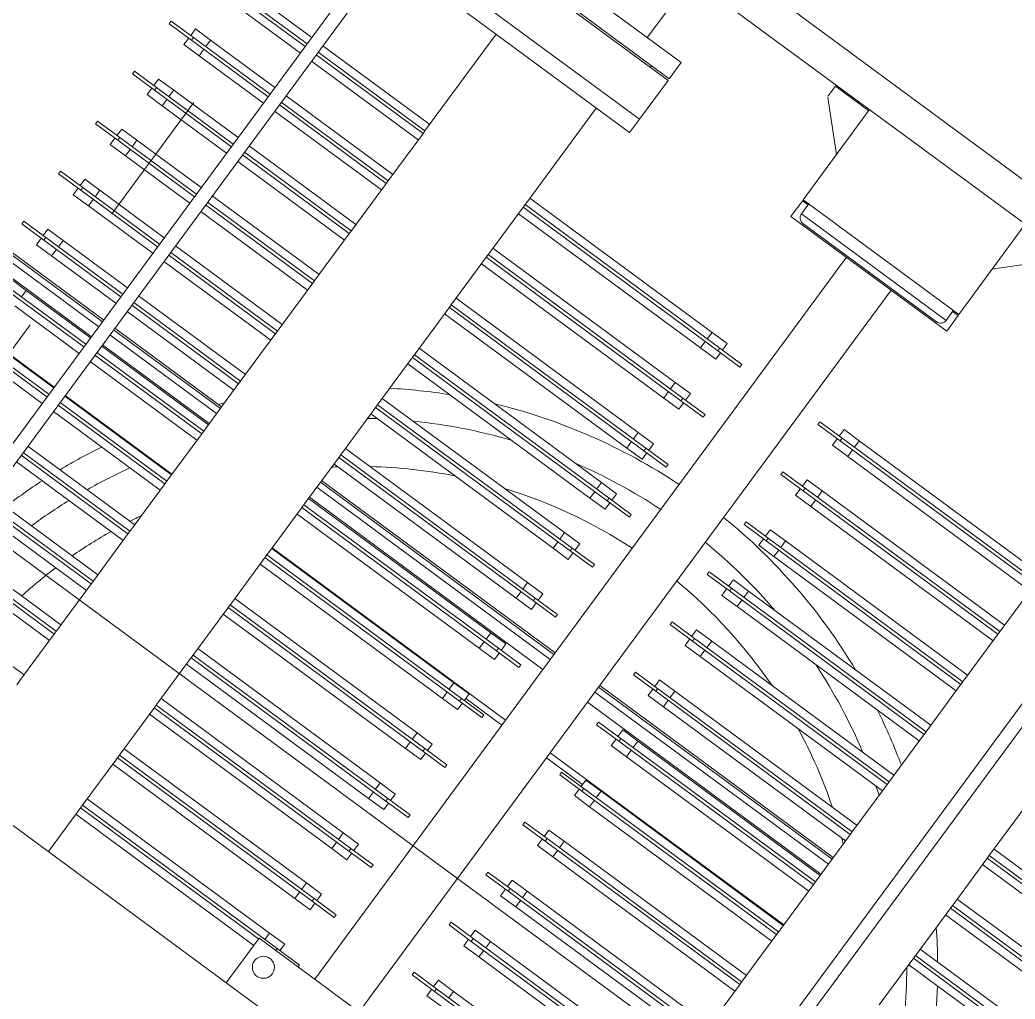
# Model space of a CAD drawing. Header units: metres. Extents: x 432095 to 435012, y 2470938 to 2473256.
# Drawn here: x 433753.53 to 433754.25, y 2471300.907 to 2471301.616 of the extents above; entities that cross this region are included whole.
import ezdxf

# ---------------------------------------------------------------- set-up
doc = ezdxf.new("R2010")
doc.units = ezdxf.units.M
doc.header["$MEASUREMENT"] = 0
doc.linetypes.add('MB D$0$DASHDOT', pattern=[1, 0.5, -0.25, 0, -0.25])
doc.linetypes.add('MB D$0$HIDDEN', pattern=[0.375, 0.25, -0.125])
doc.layers.add('cong trinh tram 110kv', color=7, linetype='Continuous', lineweight=5)
doc.layers.add('MB D$0$net dut du kien lam', color=8, linetype='MB D$0$HIDDEN', lineweight=20)

# ---------------------------------------------------------------- blocks, each defined once
blk = doc.blocks.new('MB D$0$MBA 63')
at = {"layer": 'MB D$0$net dut du kien lam', "color": 8, "linetype": 'MB D$0$DASHDOT', "ltscale": 0.5}
blk.add_line((106699.57, 30512.25), (98099.57, 30512.25), dxfattribs=at)
at = {"layer": 'MB D$0$net dut du kien lam', "color": 0, "linetype": 'ByBlock', "ltscale": 3}
blk.add_lwpolyline([(104138.6, 27512.25), (104138.6, 33512.25), (100638.6, 33512.25), (100638.6, 27512.25)], close=True, dxfattribs=at)
blk = doc.blocks.new('MB D$0$mba 1')
at = {"layer": 'cong trinh tram 110kv'}
for p, q in [((-17861.91, 7348.95), (-17861.91, 9508.95)), ((-17851.91, 9508.95), (-17851.91, 7348.95)), ((-17161.91, 7348.95), (-17161.91, 9508.95)), ((-17151.91, 9508.95), (-17151.91, 7348.95)), ((-17793.95, 8078.95), (-17237.87, 8078.95)), ((-17665.91, 8040.45), (-17665.91, 8078.95)), ((-17505.91, 8078.95), (-17505.91, 8038.95)), ((-17665.91, 8045.45), (-17505.91, 8045.45)), ((-17665.91, 8036.45), (-17665.91, 8040.45)), ((-17505.91, 8039.65), (-17665.91, 8039.65)), ((-17665.91, 8039.65), (-17665.91, 8037.25)), ((-17665.91, 8037.25), (-17490.91, 8037.25)), ((-17665.91, 7995.45), (-17665.91, 8036.45)), ((-17505.91, 8038.95), (-17365.91, 8038.95)), ((-17502.07, 8031.45), (-17502.07, 8037.25)), ((-17490.91, 8038.95), (-17490.91, 8037.25)), ((-17470.91, 8037.25), (-17490.91, 8037.25)), ((-17488.41, 8031.45), (-17488.41, 8037.25)), ((-17470.91, 8037.25), (-17470.91, 8038.95)), ((-17455.91, 7389.92), (-17455.91, 8038.95)), ((-17415.91, 7389.92), (-17415.91, 8038.95)), ((-17502.07, 8031.45), (-17665.91, 8031.45)), ((-17502.07, 8031.45), (-17488.41, 8031.45)), ((-17665.91, 8000.45), (-17502.07, 8000.45)), ((-17488.41, 8000.45), (-17502.07, 8000.45)), ((-17502.07, 8000.45), (-17502.07, 7994.65)), ((-17488.41, 8000.45), (-17488.41, 7994.65)), ((-17369.75, 8000.45), (-17383.41, 8000.45)), ((-17383.41, 8000.45), (-17383.41, 7994.65)), ((-17755.91, 7995.45), (-17755.91, 7991.45)), ((-17755.91, 7950.45), (-17755.91, 7991.45)), ((-17665.91, 7991.45), (-17665.91, 7995.45)), ((-17490.91, 7994.65), (-17665.91, 7994.65)), ((-17665.91, 7994.65), (-17665.91, 7992.25)), ((-17665.91, 7992.25), (-17490.91, 7992.25)), ((-17665.91, 7950.45), (-17665.91, 7991.45)), ((-17502.07, 7986.45), (-17502.07, 7992.25)), ((-17490.91, 7994.65), (-17470.91, 7994.65)), ((-17490.91, 7994.65), (-17490.91, 7992.25)), ((-17470.91, 7992.25), (-17490.91, 7992.25)), ((-17488.41, 7986.45), (-17488.41, 7992.25)), ((-17470.91, 7992.25), (-17470.91, 7994.65)), ((-17400.91, 7994.65), (-17380.91, 7994.65)), ((-17400.91, 7994.65), (-17400.91, 7992.25)), ((-17380.91, 7992.25), (-17400.91, 7992.25)), ((-17383.41, 7986.45), (-17383.41, 7992.25)), ((-17380.91, 7992.25), (-17380.91, 7994.65)), ((-17205.91, 7994.65), (-17380.91, 7994.65)), ((-17380.91, 7992.25), (-17205.91, 7992.25)), ((-17369.75, 7986.45), (-17369.75, 7992.25)), ((-17755.91, 7986.45), (-17851.91, 7986.45)), ((-17502.07, 7986.45), (-17665.91, 7986.45)), ((-17502.07, 7986.45), (-17488.41, 7986.45)), ((-17383.41, 7986.45), (-17369.75, 7986.45)), ((-17205.91, 7986.45), (-17369.75, 7986.45)), ((-17851.91, 7955.45), (-17755.91, 7955.45)), ((-17665.91, 7955.45), (-17502.07, 7955.45)), ((-17488.41, 7955.45), (-17502.07, 7955.45)), ((-17502.07, 7955.45), (-17502.07, 7949.65)), ((-17488.41, 7955.45), (-17488.41, 7949.65)), ((-17369.75, 7955.45), (-17383.41, 7955.45)), ((-17383.41, 7955.45), (-17383.41, 7949.65)), ((-17369.75, 7955.45), (-17205.91, 7955.45)), ((-17369.75, 7955.45), (-17369.75, 7949.65)), ((-17755.91, 7949.65), (-17851.91, 7949.65)), ((-17851.91, 7947.25), (-17755.91, 7947.25)), ((-17755.91, 7950.45), (-17755.91, 7946.45)), ((-17755.91, 7947.25), (-17755.91, 7949.65)), ((-17755.91, 7905.45), (-17755.91, 7946.45)), ((-17665.91, 7946.45), (-17665.91, 7950.45)), ((-17490.91, 7949.65), (-17665.91, 7949.65)), ((-17665.91, 7949.65), (-17665.91, 7947.25)), ((-17665.91, 7947.25), (-17490.91, 7947.25)), ((-17665.91, 7905.45), (-17665.91, 7946.45)), ((-17502.07, 7941.45), (-17502.07, 7947.25)), ((-17490.91, 7949.65), (-17470.91, 7949.65)), ((-17490.91, 7949.65), (-17490.91, 7947.25)), ((-17470.91, 7947.25), (-17490.91, 7947.25)), ((-17488.41, 7941.45), (-17488.41, 7947.25)), ((-17470.91, 7947.25), (-17470.91, 7949.65)), ((-17400.91, 7949.65), (-17380.91, 7949.65)), ((-17400.91, 7949.65), (-17400.91, 7947.25)), ((-17380.91, 7947.25), (-17400.91, 7947.25)), ((-17383.41, 7941.45), (-17383.41, 7947.25)), ((-17380.91, 7947.25), (-17380.91, 7949.65)), ((-17205.91, 7949.65), (-17380.91, 7949.65)), ((-17380.91, 7947.25), (-17205.91, 7947.25)), ((-17369.75, 7941.45), (-17369.75, 7947.25)), ((-17755.91, 7941.45), (-17851.91, 7941.45)), ((-17502.07, 7941.45), (-17665.91, 7941.45)), ((-17502.07, 7941.45), (-17488.41, 7941.45)), ((-17383.41, 7941.45), (-17369.75, 7941.45)), ((-17205.91, 7941.45), (-17369.75, 7941.45)), ((-17851.91, 7910.45), (-17755.91, 7910.45)), ((-17665.91, 7910.45), (-17502.07, 7910.45)), ((-17488.41, 7910.45), (-17502.07, 7910.45)), ((-17502.07, 7910.45), (-17502.07, 7904.65)), ((-17488.41, 7910.45), (-17488.41, 7904.65)), ((-17369.75, 7910.45), (-17383.41, 7910.45)), ((-17383.41, 7910.45), (-17383.41, 7904.65)), ((-17369.75, 7910.45), (-17205.91, 7910.45)), ((-17369.75, 7910.45), (-17369.75, 7904.65)), ((-17755.91, 7904.65), (-17851.91, 7904.65)), ((-17755.91, 7905.45), (-17755.91, 7901.45)), ((-17755.91, 7902.25), (-17755.91, 7904.65)), ((-17665.91, 7901.45), (-17665.91, 7905.45)), ((-17490.91, 7904.65), (-17665.91, 7904.65)), ((-17665.91, 7904.65), (-17665.91, 7902.25)), ((-17490.91, 7904.65), (-17470.91, 7904.65)), ((-17490.91, 7904.65), (-17490.91, 7902.25)), ((-17470.91, 7902.25), (-17470.91, 7904.65)), ((-17400.91, 7904.65), (-17380.91, 7904.65)), ((-17400.91, 7904.65), (-17400.91, 7902.25)), ((-17380.91, 7902.25), (-17380.91, 7904.65)), ((-17205.91, 7904.65), (-17380.91, 7904.65)), ((-17851.91, 7902.25), (-17755.91, 7902.25)), ((-17755.91, 7896.45), (-17851.91, 7896.45)), ((-17755.91, 7860.45), (-17755.91, 7901.45)), ((-17665.91, 7902.25), (-17490.91, 7902.25)), ((-17665.91, 7860.45), (-17665.91, 7901.45)), ((-17502.07, 7896.45), (-17665.91, 7896.45)), ((-17502.07, 7896.45), (-17502.07, 7902.25)), ((-17502.07, 7896.45), (-17488.41, 7896.45)), ((-17470.91, 7902.25), (-17490.91, 7902.25)), ((-17488.41, 7896.45), (-17488.41, 7902.25)), ((-17380.91, 7902.25), (-17400.91, 7902.25)), ((-17383.41, 7896.45), (-17383.41, 7902.25)), ((-17383.41, 7896.45), (-17369.75, 7896.45)), ((-17380.91, 7902.25), (-17205.91, 7902.25)), ((-17369.75, 7896.45), (-17369.75, 7902.25)), ((-17205.91, 7896.45), (-17369.75, 7896.45)), ((-17205.91, 7860.45), (-17205.91, 7901.45)), ((-17851.91, 7865.45), (-17755.91, 7865.45)), ((-17755.91, 7859.65), (-17851.91, 7859.65)), ((-17755.91, 7860.45), (-17755.91, 7856.45)), ((-17755.91, 7857.25), (-17755.91, 7859.65)), ((-17665.91, 7865.45), (-17502.07, 7865.45)), ((-17665.91, 7856.45), (-17665.91, 7860.45)), ((-17490.91, 7859.65), (-17665.91, 7859.65)), ((-17665.91, 7859.65), (-17665.91, 7857.25)), ((-17488.41, 7865.45), (-17502.07, 7865.45)), ((-17502.07, 7865.45), (-17502.07, 7859.65)), ((-17490.91, 7859.65), (-17470.91, 7859.65)), ((-17490.91, 7859.65), (-17490.91, 7857.25)), ((-17488.41, 7865.45), (-17488.41, 7859.65)), ((-17470.91, 7857.25), (-17470.91, 7859.65)), ((-17400.91, 7859.65), (-17380.91, 7859.65)), ((-17400.91, 7859.65), (-17400.91, 7857.25)), ((-17369.75, 7865.45), (-17383.41, 7865.45)), ((-17383.41, 7865.45), (-17383.41, 7859.65)), ((-17380.91, 7857.25), (-17380.91, 7859.65)), ((-17205.91, 7859.65), (-17380.91, 7859.65)), ((-17369.75, 7865.45), (-17205.91, 7865.45)), ((-17369.75, 7865.45), (-17369.75, 7859.65)), ((-17205.91, 7860.45), (-17205.91, 7856.45)), ((-17205.91, 7857.25), (-17205.91, 7859.65)), ((-17851.91, 7857.25), (-17755.91, 7857.25)), ((-17755.91, 7815.45), (-17755.91, 7856.45)), ((-17665.91, 7857.25), (-17490.91, 7857.25)), ((-17665.91, 7815.45), (-17665.91, 7856.45)), ((-17502.07, 7851.45), (-17502.07, 7857.25)), ((-17470.91, 7857.25), (-17490.91, 7857.25)), ((-17488.41, 7851.45), (-17488.41, 7857.25)), ((-17380.91, 7857.25), (-17400.91, 7857.25)), ((-17383.41, 7851.45), (-17383.41, 7857.25)), ((-17380.91, 7857.25), (-17205.91, 7857.25)), ((-17369.75, 7851.45), (-17369.75, 7857.25)), ((-17205.91, 7815.45), (-17205.91, 7856.45)), ((-17755.91, 7851.45), (-17851.91, 7851.45)), ((-17502.07, 7851.45), (-17665.91, 7851.45)), ((-17502.07, 7851.45), (-17488.41, 7851.45)), ((-17383.41, 7851.45), (-17369.75, 7851.45)), ((-17205.91, 7851.45), (-17369.75, 7851.45)), ((-17919.75, 7820.45), (-17861.91, 7820.45)), ((-17851.91, 7820.45), (-17755.91, 7820.45)), ((-17665.91, 7820.45), (-17502.07, 7820.45)), ((-17488.41, 7820.45), (-17502.07, 7820.45)), ((-17502.07, 7820.45), (-17502.07, 7814.65)), ((-17488.41, 7820.45), (-17488.41, 7814.65)), ((-17369.75, 7820.45), (-17383.41, 7820.45)), ((-17383.41, 7820.45), (-17383.41, 7814.65)), ((-17369.75, 7820.45), (-17205.91, 7820.45)), ((-17369.75, 7820.45), (-17369.75, 7814.65)), ((-17861.91, 7814.65), (-17930.91, 7814.65)), ((-17930.91, 7812.25), (-17861.91, 7812.25)), ((-17755.91, 7814.65), (-17851.91, 7814.65)), ((-17851.91, 7812.25), (-17755.91, 7812.25)), ((-17755.91, 7815.45), (-17755.91, 7811.45)), ((-17755.91, 7812.25), (-17755.91, 7814.65)), ((-17755.91, 7770.45), (-17755.91, 7811.45)), ((-17665.91, 7811.45), (-17665.91, 7815.45)), ((-17490.91, 7814.65), (-17665.91, 7814.65)), ((-17665.91, 7814.65), (-17665.91, 7812.25)), ((-17665.91, 7812.25), (-17490.91, 7812.25)), ((-17665.91, 7770.45), (-17665.91, 7811.45)), ((-17502.07, 7806.45), (-17502.07, 7812.25)), ((-17490.91, 7814.65), (-17470.91, 7814.65)), ((-17490.91, 7814.65), (-17490.91, 7812.25)), ((-17470.91, 7812.25), (-17490.91, 7812.25)), ((-17488.41, 7806.45), (-17488.41, 7812.25)), ((-17488.41, 7810.45), (-17455.91, 7810.45)), ((-17470.91, 7812.25), (-17470.91, 7814.65)), ((-17415.91, 7810.45), (-17383.41, 7810.45)), ((-17400.91, 7814.65), (-17380.91, 7814.65)), ((-17400.91, 7814.65), (-17400.91, 7812.25)), ((-17380.91, 7812.25), (-17400.91, 7812.25)), ((-17383.41, 7806.45), (-17383.41, 7812.25)), ((-17380.91, 7812.25), (-17380.91, 7814.65)), ((-17205.91, 7814.65), (-17380.91, 7814.65)), ((-17380.91, 7812.25), (-17205.91, 7812.25)), ((-17369.75, 7806.45), (-17369.75, 7812.25)), ((-17205.91, 7815.45), (-17205.91, 7811.45)), ((-17205.91, 7812.25), (-17205.91, 7814.65)), ((-17205.91, 7770.45), (-17205.91, 7811.45)), ((-17115.91, 7770.45), (-17115.91, 7811.45)), ((-18215.91, 7805.95), (-17861.91, 7805.95)), ((-17861.91, 7806.45), (-17919.75, 7806.45)), ((-17755.91, 7806.45), (-17851.91, 7806.45)), ((-17851.91, 7805.95), (-17755.91, 7805.95)), ((-17502.07, 7806.45), (-17665.91, 7806.45)), ((-17665.91, 7805.95), (-17455.91, 7805.95)), ((-17502.07, 7806.45), (-17488.41, 7806.45)), ((-17415.91, 7805.95), (-17205.91, 7805.95)), ((-17383.41, 7806.45), (-17369.75, 7806.45)), ((-17205.91, 7806.45), (-17369.75, 7806.45)), ((-17919.75, 7775.45), (-17861.91, 7775.45)), ((-17851.91, 7775.45), (-17755.91, 7775.45)), ((-17665.91, 7775.45), (-17502.07, 7775.45)), ((-17488.41, 7775.45), (-17502.07, 7775.45)), ((-17502.07, 7775.45), (-17502.07, 7769.65)), ((-17488.41, 7775.45), (-17488.41, 7769.65)), ((-17369.75, 7775.45), (-17383.41, 7775.45)), ((-17383.41, 7775.45), (-17383.41, 7769.65)), ((-17369.75, 7775.45), (-17205.91, 7775.45)), ((-17369.75, 7775.45), (-17369.75, 7769.65)), ((-17115.91, 7775.45), (-16952.07, 7775.45)), ((-17861.91, 7769.65), (-17930.91, 7769.65)), ((-17930.91, 7767.25), (-17861.91, 7767.25)), ((-17919.75, 7761.45), (-17919.75, 7767.25)), ((-17755.91, 7769.65), (-17851.91, 7769.65)), ((-17851.91, 7767.25), (-17755.91, 7767.25)), ((-17755.91, 7770.45), (-17755.91, 7766.45)), ((-17755.91, 7767.25), (-17755.91, 7769.65)), ((-17755.91, 7725.45), (-17755.91, 7766.45)), ((-17665.91, 7766.45), (-17665.91, 7770.45)), ((-17490.91, 7769.65), (-17665.91, 7769.65)), ((-17665.91, 7769.65), (-17665.91, 7767.25)), ((-17665.91, 7767.25), (-17490.91, 7767.25)), ((-17665.91, 7725.45), (-17665.91, 7766.45)), ((-17502.07, 7761.45), (-17502.07, 7767.25)), ((-17490.91, 7769.65), (-17470.91, 7769.65)), ((-17490.91, 7769.65), (-17490.91, 7767.25)), ((-17470.91, 7767.25), (-17490.91, 7767.25)), ((-17488.41, 7761.45), (-17488.41, 7767.25)), ((-17470.91, 7767.25), (-17470.91, 7769.65)), ((-17400.91, 7769.65), (-17380.91, 7769.65)), ((-17400.91, 7769.65), (-17400.91, 7767.25)), ((-17380.91, 7767.25), (-17400.91, 7767.25)), ((-17383.41, 7761.45), (-17383.41, 7767.25)), ((-17380.91, 7767.25), (-17380.91, 7769.65)), ((-17205.91, 7769.65), (-17380.91, 7769.65)), ((-17380.91, 7767.25), (-17205.91, 7767.25)), ((-17369.75, 7761.45), (-17369.75, 7767.25)), ((-17205.91, 7770.45), (-17205.91, 7766.45)), ((-17205.91, 7767.25), (-17205.91, 7769.65)), ((-17205.91, 7725.45), (-17205.91, 7766.45)), ((-17115.91, 7766.45), (-17115.91, 7770.45)), ((-16940.91, 7769.65), (-17115.91, 7769.65)), ((-17115.91, 7769.65), (-17115.91, 7767.25)), ((-17115.91, 7767.25), (-16940.91, 7767.25)), ((-17115.91, 7725.45), (-17115.91, 7766.45)), ((-18215.91, 7760.45), (-17861.91, 7760.45)), ((-17933.41, 7761.45), (-17919.75, 7761.45)), ((-17861.91, 7761.45), (-17919.75, 7761.45)), ((-17755.91, 7761.45), (-17851.91, 7761.45)), ((-17851.91, 7760.45), (-17755.91, 7760.45)), ((-17502.07, 7761.45), (-17665.91, 7761.45)), ((-17665.91, 7760.45), (-17455.91, 7760.45)), ((-17502.07, 7761.45), (-17488.41, 7761.45)), ((-17415.91, 7760.45), (-17205.91, 7760.45)), ((-17383.41, 7761.45), (-17369.75, 7761.45)), ((-17205.91, 7761.45), (-17369.75, 7761.45)), ((-16952.07, 7761.45), (-17115.91, 7761.45)), ((-18215.91, 7751.45), (-17861.91, 7751.45)), ((-17851.91, 7751.45), (-17755.91, 7751.45)), ((-17665.91, 7751.45), (-17455.91, 7751.45)), ((-17415.91, 7751.45), (-17205.91, 7751.45)), ((-18215.91, 7746.95), (-17861.91, 7746.95)), ((-18215.91, 7745.45), (-17861.91, 7745.45)), ((-17851.91, 7746.95), (-17755.91, 7746.95)), ((-17851.91, 7745.45), (-17755.91, 7745.45)), ((-17665.91, 7746.95), (-17455.91, 7746.95)), ((-17665.91, 7745.45), (-17455.91, 7745.45)), ((-17415.91, 7746.95), (-17205.91, 7746.95)), ((-17415.91, 7745.45), (-17205.91, 7745.45)), ((-17919.75, 7730.45), (-17933.41, 7730.45)), ((-17933.41, 7730.45), (-17933.41, 7724.65)), ((-17919.75, 7730.45), (-17861.91, 7730.45)), ((-17919.75, 7730.45), (-17919.75, 7724.65)), ((-17851.91, 7730.45), (-17755.91, 7730.45)), ((-17665.91, 7730.45), (-17502.07, 7730.45)), ((-17488.41, 7730.45), (-17502.07, 7730.45)), ((-17502.07, 7730.45), (-17502.07, 7724.65)), ((-17488.41, 7730.45), (-17488.41, 7724.65)), ((-17369.75, 7730.45), (-17383.41, 7730.45)), ((-17383.41, 7730.45), (-17383.41, 7724.65)), ((-17369.75, 7730.45), (-17205.91, 7730.45)), ((-17369.75, 7730.45), (-17369.75, 7724.65)), ((-17115.91, 7730.45), (-16952.07, 7730.45)), ((-17950.91, 7724.65), (-17930.91, 7724.65)), ((-17950.91, 7724.65), (-17950.91, 7722.25)), ((-17930.91, 7722.25), (-17930.91, 7724.65)), ((-17861.91, 7724.65), (-17930.91, 7724.65)), ((-17755.91, 7724.65), (-17851.91, 7724.65)), ((-17755.91, 7725.45), (-17755.91, 7721.45)), ((-17755.91, 7722.25), (-17755.91, 7724.65)), ((-17665.91, 7721.45), (-17665.91, 7725.45)), ((-17490.91, 7724.65), (-17665.91, 7724.65)), ((-17665.91, 7724.65), (-17665.91, 7722.25)), ((-17490.91, 7724.65), (-17470.91, 7724.65)), ((-17490.91, 7724.65), (-17490.91, 7722.25)), ((-17470.91, 7722.25), (-17470.91, 7724.65)), ((-17400.91, 7724.65), (-17380.91, 7724.65)), ((-17400.91, 7724.65), (-17400.91, 7722.25)), ((-17380.91, 7722.25), (-17380.91, 7724.65)), ((-17205.91, 7724.65), (-17380.91, 7724.65)), ((-17205.91, 7725.45), (-17205.91, 7721.45)), ((-17205.91, 7722.25), (-17205.91, 7724.65)), ((-17115.91, 7721.45), (-17115.91, 7725.45)), ((-16940.91, 7724.65), (-17115.91, 7724.65)), ((-17115.91, 7724.65), (-17115.91, 7722.25)), ((-17930.91, 7722.25), (-17950.91, 7722.25)), ((-17933.41, 7716.45), (-17933.41, 7722.25)), ((-17933.41, 7716.45), (-17919.75, 7716.45)), ((-17930.91, 7722.25), (-17861.91, 7722.25)), ((-17919.75, 7716.45), (-17919.75, 7722.25)), ((-17861.91, 7716.45), (-17919.75, 7716.45)), ((-17851.91, 7722.25), (-17755.91, 7722.25)), ((-17755.91, 7716.45), (-17851.91, 7716.45)), ((-17755.91, 7680.45), (-17755.91, 7721.45)), ((-17665.91, 7722.25), (-17490.91, 7722.25)), ((-17665.91, 7680.45), (-17665.91, 7721.45)), ((-17502.07, 7716.45), (-17665.91, 7716.45)), ((-17502.07, 7716.45), (-17502.07, 7722.25)), ((-17502.07, 7716.45), (-17488.41, 7716.45)), ((-17470.91, 7722.25), (-17490.91, 7722.25)), ((-17488.41, 7716.45), (-17488.41, 7722.25)), ((-17380.91, 7722.25), (-17400.91, 7722.25)), ((-17383.41, 7716.45), (-17383.41, 7722.25)), ((-17383.41, 7716.45), (-17369.75, 7716.45)), ((-17380.91, 7722.25), (-17205.91, 7722.25)), ((-17369.75, 7716.45), (-17369.75, 7722.25)), ((-17205.91, 7716.45), (-17369.75, 7716.45)), ((-17205.91, 7680.45), (-17205.91, 7721.45)), ((-17115.91, 7722.25), (-16940.91, 7722.25)), ((-17115.91, 7680.45), (-17115.91, 7721.45)), ((-16952.07, 7716.45), (-17115.91, 7716.45)), ((-17950.91, 7679.65), (-17930.91, 7679.65)), ((-17950.91, 7679.65), (-17950.91, 7677.25)), ((-17919.75, 7685.45), (-17933.41, 7685.45)), ((-17933.41, 7685.45), (-17933.41, 7679.65)), ((-17930.91, 7677.25), (-17930.91, 7679.65)), ((-17861.91, 7679.65), (-17930.91, 7679.65)), ((-17919.75, 7685.45), (-17861.91, 7685.45)), ((-17919.75, 7685.45), (-17919.75, 7679.65)), ((-17851.91, 7685.45), (-17755.91, 7685.45)), ((-17755.91, 7679.65), (-17851.91, 7679.65)), ((-17755.91, 7680.45), (-17755.91, 7676.45)), ((-17755.91, 7677.25), (-17755.91, 7679.65)), ((-17665.91, 7685.45), (-17502.07, 7685.45)), ((-17665.91, 7676.45), (-17665.91, 7680.45)), ((-17490.91, 7679.65), (-17665.91, 7679.65)), ((-17665.91, 7679.65), (-17665.91, 7677.25)), ((-17488.41, 7685.45), (-17502.07, 7685.45)), ((-17502.07, 7685.45), (-17502.07, 7679.65)), ((-17490.91, 7679.65), (-17470.91, 7679.65)), ((-17490.91, 7679.65), (-17490.91, 7677.25)), ((-17488.41, 7685.45), (-17488.41, 7679.65)), ((-17470.91, 7677.25), (-17470.91, 7679.65)), ((-17400.91, 7679.65), (-17380.91, 7679.65)), ((-17400.91, 7679.65), (-17400.91, 7677.25)), ((-17369.75, 7685.45), (-17383.41, 7685.45)), ((-17383.41, 7685.45), (-17383.41, 7679.65)), ((-17380.91, 7677.25), (-17380.91, 7679.65)), ((-17205.91, 7679.65), (-17380.91, 7679.65)), ((-17369.75, 7685.45), (-17205.91, 7685.45)), ((-17369.75, 7685.45), (-17369.75, 7679.65)), ((-17205.91, 7680.45), (-17205.91, 7676.45)), ((-17205.91, 7677.25), (-17205.91, 7679.65)), ((-17115.91, 7685.45), (-16952.07, 7685.45)), ((-17115.91, 7676.45), (-17115.91, 7680.45)), ((-16940.91, 7679.65), (-17115.91, 7679.65)), ((-17115.91, 7679.65), (-17115.91, 7677.25)), ((-17930.91, 7677.25), (-17950.91, 7677.25)), ((-17933.41, 7671.45), (-17933.41, 7677.25)), ((-17930.91, 7677.25), (-17861.91, 7677.25)), ((-17919.75, 7671.45), (-17919.75, 7677.25)), ((-17851.91, 7677.25), (-17755.91, 7677.25)), ((-17755.91, 7635.45), (-17755.91, 7676.45)), ((-17665.91, 7677.25), (-17490.91, 7677.25)), ((-17665.91, 7635.45), (-17665.91, 7676.45)), ((-17502.07, 7671.45), (-17502.07, 7677.25)), ((-17470.91, 7677.25), (-17490.91, 7677.25)), ((-17488.41, 7671.45), (-17488.41, 7677.25)), ((-17380.91, 7677.25), (-17400.91, 7677.25)), ((-17383.41, 7671.45), (-17383.41, 7677.25)), ((-17380.91, 7677.25), (-17205.91, 7677.25)), ((-17369.75, 7671.45), (-17369.75, 7677.25)), ((-17205.91, 7635.45), (-17205.91, 7676.45)), ((-17115.91, 7677.25), (-16940.91, 7677.25)), ((-17115.91, 7635.45), (-17115.91, 7676.45)), ((-17933.41, 7671.45), (-17919.75, 7671.45)), ((-17861.91, 7671.45), (-17919.75, 7671.45)), ((-17755.91, 7671.45), (-17851.91, 7671.45)), ((-17502.07, 7671.45), (-17665.91, 7671.45)), ((-17502.07, 7671.45), (-17488.41, 7671.45)), ((-17383.41, 7671.45), (-17369.75, 7671.45)), ((-17205.91, 7671.45), (-17369.75, 7671.45)), ((-16952.07, 7671.45), (-17115.91, 7671.45)), ((-17919.75, 7640.45), (-17933.41, 7640.45)), ((-17933.41, 7640.45), (-17933.41, 7634.65)), ((-17919.75, 7640.45), (-17861.91, 7640.45)), ((-17919.75, 7640.45), (-17919.75, 7634.65)), ((-17851.91, 7640.45), (-17755.91, 7640.45)), ((-17665.91, 7640.45), (-17502.07, 7640.45)), ((-17488.41, 7640.45), (-17502.07, 7640.45)), ((-17502.07, 7640.45), (-17502.07, 7634.65)), ((-17488.41, 7640.45), (-17488.41, 7634.65)), ((-17369.75, 7640.45), (-17383.41, 7640.45)), ((-17383.41, 7640.45), (-17383.41, 7634.65)), ((-17369.75, 7640.45), (-17205.91, 7640.45)), ((-17369.75, 7640.45), (-17369.75, 7634.65)), ((-17950.91, 7634.65), (-17930.91, 7634.65)), ((-17950.91, 7634.65), (-17950.91, 7632.25)), ((-17930.91, 7632.25), (-17950.91, 7632.25)), ((-17933.41, 7626.45), (-17933.41, 7632.25)), ((-17930.91, 7632.25), (-17930.91, 7634.65)), ((-17861.91, 7634.65), (-17930.91, 7634.65)), ((-17930.91, 7632.25), (-17861.91, 7632.25)), ((-17919.75, 7626.45), (-17919.75, 7632.25)), ((-17755.91, 7634.65), (-17851.91, 7634.65)), ((-17851.91, 7632.25), (-17755.91, 7632.25)), ((-17755.91, 7635.45), (-17755.91, 7631.45)), ((-17755.91, 7632.25), (-17755.91, 7634.65)), ((-17755.91, 7590.45), (-17755.91, 7631.45)), ((-17665.91, 7631.45), (-17665.91, 7635.45)), ((-17490.91, 7634.65), (-17665.91, 7634.65)), ((-17665.91, 7634.65), (-17665.91, 7632.25)), ((-17665.91, 7632.25), (-17490.91, 7632.25)), ((-17665.91, 7590.45), (-17665.91, 7631.45)), ((-17502.07, 7626.45), (-17502.07, 7632.25)), ((-17490.91, 7634.65), (-17470.91, 7634.65)), ((-17490.91, 7634.65), (-17490.91, 7632.25)), ((-17470.91, 7632.25), (-17490.91, 7632.25)), ((-17488.41, 7626.45), (-17488.41, 7632.25)), ((-17470.91, 7632.25), (-17470.91, 7634.65)), ((-17400.91, 7634.65), (-17380.91, 7634.65)), ((-17400.91, 7634.65), (-17400.91, 7632.25)), ((-17380.91, 7632.25), (-17400.91, 7632.25)), ((-17383.41, 7626.45), (-17383.41, 7632.25)), ((-17380.91, 7632.25), (-17380.91, 7634.65)), ((-17205.91, 7634.65), (-17380.91, 7634.65)), ((-17380.91, 7632.25), (-17205.91, 7632.25)), ((-17369.75, 7626.45), (-17369.75, 7632.25)), ((-17205.91, 7635.45), (-17205.91, 7631.45)), ((-17205.91, 7632.25), (-17205.91, 7634.65)), ((-17205.91, 7590.45), (-17205.91, 7631.45)), ((-17933.41, 7626.45), (-17919.75, 7626.45)), ((-17861.91, 7626.45), (-17919.75, 7626.45)), ((-17755.91, 7626.45), (-17851.91, 7626.45)), ((-17502.07, 7626.45), (-17665.91, 7626.45)), ((-17502.07, 7626.45), (-17488.41, 7626.45)), ((-17383.41, 7626.45), (-17369.75, 7626.45)), ((-17205.91, 7626.45), (-17369.75, 7626.45)), ((-17919.75, 7595.45), (-17933.41, 7595.45)), ((-17933.41, 7595.45), (-17933.41, 7589.65)), ((-17919.75, 7595.45), (-17861.91, 7595.45)), ((-17919.75, 7595.45), (-17919.75, 7589.65)), ((-17851.91, 7595.45), (-17755.91, 7595.45)), ((-17665.91, 7595.45), (-17502.07, 7595.45)), ((-17488.41, 7595.45), (-17502.07, 7595.45)), ((-17502.07, 7595.45), (-17502.07, 7589.65)), ((-17488.41, 7595.45), (-17488.41, 7589.65)), ((-17369.75, 7595.45), (-17383.41, 7595.45)), ((-17383.41, 7595.45), (-17383.41, 7589.65)), ((-17369.75, 7595.45), (-17205.91, 7595.45)), ((-17369.75, 7595.45), (-17369.75, 7589.65)), ((-17950.91, 7589.65), (-17930.91, 7589.65)), ((-17950.91, 7589.65), (-17950.91, 7587.25)), ((-17930.91, 7587.25), (-17950.91, 7587.25)), ((-17933.41, 7581.45), (-17933.41, 7587.25)), ((-17930.91, 7587.25), (-17930.91, 7589.65)), ((-17861.91, 7589.65), (-17930.91, 7589.65)), ((-17930.91, 7587.25), (-17861.91, 7587.25)), ((-17919.75, 7581.45), (-17919.75, 7587.25)), ((-17755.91, 7589.65), (-17851.91, 7589.65)), ((-17851.91, 7587.25), (-17755.91, 7587.25)), ((-17755.91, 7590.45), (-17755.91, 7586.45)), ((-17755.91, 7587.25), (-17755.91, 7589.65)), ((-17755.91, 7545.45), (-17755.91, 7586.45)), ((-17665.91, 7586.45), (-17665.91, 7590.45)), ((-17490.91, 7589.65), (-17665.91, 7589.65)), ((-17665.91, 7589.65), (-17665.91, 7587.25)), ((-17665.91, 7587.25), (-17490.91, 7587.25)), ((-17665.91, 7545.45), (-17665.91, 7586.45)), ((-17502.07, 7581.45), (-17502.07, 7587.25)), ((-17490.91, 7589.65), (-17470.91, 7589.65)), ((-17490.91, 7589.65), (-17490.91, 7587.25)), ((-17470.91, 7587.25), (-17490.91, 7587.25)), ((-17488.41, 7581.45), (-17488.41, 7587.25)), ((-17470.91, 7587.25), (-17470.91, 7589.65)), ((-17400.91, 7589.65), (-17380.91, 7589.65)), ((-17400.91, 7589.65), (-17400.91, 7587.25)), ((-17380.91, 7587.25), (-17400.91, 7587.25)), ((-17383.41, 7581.45), (-17383.41, 7587.25)), ((-17380.91, 7587.25), (-17380.91, 7589.65)), ((-17205.91, 7589.65), (-17380.91, 7589.65)), ((-17380.91, 7587.25), (-17205.91, 7587.25)), ((-17369.75, 7581.45), (-17369.75, 7587.25)), ((-17205.91, 7590.45), (-17205.91, 7586.45)), ((-17205.91, 7587.25), (-17205.91, 7589.65)), ((-17205.91, 7545.45), (-17205.91, 7586.45)), ((-17933.41, 7581.45), (-17919.75, 7581.45)), ((-17861.91, 7581.45), (-17919.75, 7581.45)), ((-17755.91, 7581.45), (-17851.91, 7581.45)), ((-17502.07, 7581.45), (-17665.91, 7581.45)), ((-17502.07, 7581.45), (-17488.41, 7581.45)), ((-17383.41, 7581.45), (-17369.75, 7581.45)), ((-17205.91, 7581.45), (-17369.75, 7581.45)), ((-17919.75, 7550.45), (-17933.41, 7550.45)), ((-17933.41, 7550.45), (-17933.41, 7544.65)), ((-17919.75, 7550.45), (-17861.91, 7550.45)), ((-17919.75, 7550.45), (-17919.75, 7544.65)), ((-17851.91, 7550.45), (-17755.91, 7550.45)), ((-17665.91, 7550.45), (-17502.07, 7550.45)), ((-17488.41, 7550.45), (-17502.07, 7550.45)), ((-17502.07, 7550.45), (-17502.07, 7544.65)), ((-17488.41, 7550.45), (-17488.41, 7544.65)), ((-17369.75, 7550.45), (-17383.41, 7550.45)), ((-17383.41, 7550.45), (-17383.41, 7544.65)), ((-17369.75, 7550.45), (-17205.91, 7550.45)), ((-17369.75, 7550.45), (-17369.75, 7544.65)), ((-17950.91, 7544.65), (-17930.91, 7544.65)), ((-17950.91, 7544.65), (-17950.91, 7542.25)), ((-17930.91, 7542.25), (-17930.91, 7544.65)), ((-17861.91, 7544.65), (-17930.91, 7544.65)), ((-17755.91, 7544.65), (-17851.91, 7544.65)), ((-17755.91, 7545.45), (-17755.91, 7541.45)), ((-17755.91, 7542.25), (-17755.91, 7544.65)), ((-17665.91, 7541.45), (-17665.91, 7545.45)), ((-17490.91, 7544.65), (-17665.91, 7544.65)), ((-17665.91, 7544.65), (-17665.91, 7542.25)), ((-17490.91, 7544.65), (-17470.91, 7544.65)), ((-17490.91, 7544.65), (-17490.91, 7542.25)), ((-17470.91, 7542.25), (-17470.91, 7544.65)), ((-17400.91, 7544.65), (-17380.91, 7544.65)), ((-17400.91, 7544.65), (-17400.91, 7542.25)), ((-17380.91, 7542.25), (-17380.91, 7544.65)), ((-17205.91, 7544.65), (-17380.91, 7544.65)), ((-17205.91, 7545.45), (-17205.91, 7541.45)), ((-17205.91, 7542.25), (-17205.91, 7544.65)), ((-17930.91, 7542.25), (-17950.91, 7542.25)), ((-17933.41, 7536.45), (-17933.41, 7542.25)), ((-17933.41, 7536.45), (-17919.75, 7536.45)), ((-17930.91, 7542.25), (-17861.91, 7542.25)), ((-17919.75, 7536.45), (-17919.75, 7542.25)), ((-17861.91, 7536.45), (-17919.75, 7536.45)), ((-17851.91, 7542.25), (-17755.91, 7542.25)), ((-17755.91, 7536.45), (-17851.91, 7536.45)), ((-17755.91, 7500.45), (-17755.91, 7541.45)), ((-17665.91, 7542.25), (-17490.91, 7542.25)), ((-17665.91, 7500.45), (-17665.91, 7541.45)), ((-17502.07, 7536.45), (-17665.91, 7536.45)), ((-17502.07, 7536.45), (-17502.07, 7542.25)), ((-17502.07, 7536.45), (-17488.41, 7536.45)), ((-17470.91, 7542.25), (-17490.91, 7542.25)), ((-17488.41, 7536.45), (-17488.41, 7542.25)), ((-17380.91, 7542.25), (-17400.91, 7542.25)), ((-17383.41, 7536.45), (-17383.41, 7542.25)), ((-17383.41, 7536.45), (-17369.75, 7536.45)), ((-17380.91, 7542.25), (-17205.91, 7542.25)), ((-17369.75, 7536.45), (-17369.75, 7542.25)), ((-17205.91, 7536.45), (-17369.75, 7536.45)), ((-17205.91, 7500.45), (-17205.91, 7541.45)), ((-17861.91, 7499.65), (-17930.91, 7499.65)), ((-17919.75, 7505.45), (-17861.91, 7505.45)), ((-17851.91, 7505.45), (-17755.91, 7505.45)), ((-17755.91, 7499.65), (-17851.91, 7499.65)), ((-17755.91, 7500.45), (-17755.91, 7496.45)), ((-17755.91, 7497.25), (-17755.91, 7499.65)), ((-17665.91, 7505.45), (-17502.07, 7505.45)), ((-17665.91, 7496.45), (-17665.91, 7500.45)), ((-17490.91, 7499.65), (-17665.91, 7499.65)), ((-17665.91, 7499.65), (-17665.91, 7497.25)), ((-17488.41, 7505.45), (-17502.07, 7505.45)), ((-17502.07, 7505.45), (-17502.07, 7499.65)), ((-17490.91, 7499.65), (-17470.91, 7499.65)), ((-17490.91, 7499.65), (-17490.91, 7497.25)), ((-17488.41, 7505.45), (-17488.41, 7499.65)), ((-17470.91, 7497.25), (-17470.91, 7499.65)), ((-17400.91, 7499.65), (-17380.91, 7499.65)), ((-17400.91, 7499.65), (-17400.91, 7497.25)), ((-17369.75, 7505.45), (-17383.41, 7505.45)), ((-17383.41, 7505.45), (-17383.41, 7499.65)), ((-17380.91, 7497.25), (-17380.91, 7499.65)), ((-17205.91, 7499.65), (-17380.91, 7499.65)), ((-17369.75, 7505.45), (-17205.91, 7505.45)), ((-17369.75, 7505.45), (-17369.75, 7499.65)), ((-17930.91, 7497.25), (-17861.91, 7497.25)), ((-17851.91, 7497.25), (-17755.91, 7497.25)), ((-17755.91, 7410.45), (-17755.91, 7496.45)), ((-17665.91, 7497.25), (-17490.91, 7497.25)), ((-17665.91, 7410.45), (-17665.91, 7496.45)), ((-17502.07, 7491.45), (-17502.07, 7497.25)), ((-17470.91, 7497.25), (-17490.91, 7497.25)), ((-17488.41, 7491.45), (-17488.41, 7497.25)), ((-17380.91, 7497.25), (-17400.91, 7497.25)), ((-17383.41, 7491.45), (-17383.41, 7497.25)), ((-17380.91, 7497.25), (-17205.91, 7497.25)), ((-17369.75, 7491.45), (-17369.75, 7497.25)), ((-17861.91, 7491.45), (-17919.75, 7491.45)), ((-17755.91, 7491.45), (-17851.91, 7491.45)), ((-17502.07, 7491.45), (-17665.91, 7491.45)), ((-17502.07, 7491.45), (-17488.41, 7491.45)), ((-17383.41, 7491.45), (-17369.75, 7491.45)), ((-17205.91, 7491.45), (-17369.75, 7491.45)), ((-17785.91, 7410.45), (-17635.91, 7410.45)), ((-17635.91, 7398.45), (-17635.91, 7410.45)), ((-17635.91, 7398.45), (-17785.91, 7398.45)), ((-17635.91, 7398.45), (-17785.91, 7398.45)), ((-17635.91, 7398.45), (-17635.91, 7363.45)), ((-17505.91, 7375.92), (-17505.91, 7389.92)), ((-17505.91, 7389.92), (-17365.91, 7389.92)), ((-17370.91, 7383.95), (-17500.91, 7383.95)), ((-17500.91, 7374.95), (-17500.91, 7383.95)), ((-17495.91, 7388.95), (-17375.91, 7388.95)), ((-17370.91, 7374.95), (-17370.91, 7383.95)), ((-17365.91, 7375.92), (-17365.91, 7389.92)), ((-17500.91, 7375.92), (-17505.91, 7375.92)), ((-17365.91, 7374.95), (-17505.91, 7374.95)), ((-17505.91, 7293.95), (-17505.91, 7374.95)), ((-17365.91, 7375.92), (-17370.91, 7375.92)), ((-17365.91, 7293.95), (-17365.91, 7374.95)), ((-17635.91, 7363.45), (-17785.91, 7363.45)), ((-17652.41, 7363.45), (-17650.91, 7361.95)), ((-17635.91, 7361.95), (-17785.91, 7361.95)), ((-17635.91, 7361.95), (-17635.91, 7347.45)), ((-17635.91, 7347.45), (-17785.91, 7347.45)), ((-17666.41, 7293.95), (-17666.41, 7347.45)), ((-17505.91, 7334.34), (-17535.38, 7304.87)), ((-17336.44, 7304.87), (-17365.91, 7334.34)), ((-17535.91, 7303.75), (-17535.91, 7295.02)), ((-16890.91, 7293.95), (-19235.91, 7293.95)), ((-17535.91, 7295.02), (-17535.91, 7293.95)), ((-17535.91, 7295.02), (-17505.91, 7295.02)), ((-19235.91, 7268.95), (-16890.91, 7268.95))]:
    blk.add_line(p, q, dxfattribs=at)
blk.add_circle((-17490.91, 8053.95), 8, dxfattribs=at)
for centre, radius, start, end in [((-17435.91, 8013.45), 362.5, 191.45631, 196.50733), ((-17435.91, 8013.45), 419.7, 196.18689, 200.64851), ((-17435.91, 8013.45), 397.3, 197.12677, 201.8707), ((-17435.91, 8013.45), 362.5, 198.82984, 204.09657), ((-17435.91, 8013.45), 419.7, 202.70529, 207.37767), ((-17435.91, 8013.45), 397.3, 204.06363, 209.06342), ((-17435.91, 8013.45), 362.5, 206.54474, 208.02305), ((-17435.91, 8013.45), 397.3, 323.65219, 328.59963), ((-17435.91, 8013.45), 419.7, 325.45359, 330.44815), ((-17435.91, 8013.45), 419.7, 319.68082, 323.09924), ((-17435.91, 8013.45), 419.7, 219.68403, 220.31918), ((-17435.91, 8013.45), 362.5, 230.61837, 231.32376), ((-17435.91, 8013.45), 362.5, 308.67624, 309.38163), ((-17435.91, 8013.45), 362.5, 235.01582, 244.80007), ((-17435.91, 8013.45), 362.5, 295.19993, 304.98418), ((-17435.91, 8013.45), 397.3, 234.62639, 235.6463), ((-17435.91, 8013.45), 397.3, 304.3537, 305.37361), ((-17435.91, 8013.45), 397.3, 239.40737, 249.85665), ((-17435.91, 8013.45), 362.5, 250.63896, 266.83725), ((-17435.91, 8013.45), 362.5, 273.16275, 289.36104), ((-17435.91, 8013.45), 397.3, 290.14335, 300.59263), ((-17435.91, 8013.45), 419.7, 236.76925, 242.71445), ((-17435.91, 8013.45), 419.7, 297.28555, 303.23075), ((-17435.91, 8013.45), 419.7, 247.23359, 267.26864), ((-17435.91, 8013.45), 397.3, 256.92422, 267.11453), ((-17435.91, 8013.45), 397.3, 272.88547, 283.07578), ((-17435.91, 8013.45), 419.7, 272.73136, 292.76641), ((-17495.91, 7383.95), 5, 90, 180), ((-17375.91, 7383.95), 5, 0, 90)]:
    blk.add_arc(centre, radius, start, end, dxfattribs=at)
blk.add_ellipse((-17530.91, 7303.75), major_axis=(-5, 0), ratio=0.5, start_param=5.819538, end_param=6.283185, dxfattribs=at)

msp = doc.modelspace()

# ---------------------------------------------------------------- block references
at = {"layer": 'cong trinh tram 110kv', "yscale": 0.00100000003283925, "zscale": 0.001}
for name, p, xscale, rotation in [('MB D$0$MBA 63', (433790.66619, 2471403.22024), 0.001000000045165598, 233.6153637256497), ('MB D$0$mba 1', (433772.56501, 2471297.03842), -0.001000000032834317, 143.6153590623919)]:
    msp.add_blockref(name, p, dxfattribs=dict(at, xscale=xscale, rotation=rotation))

doc.saveas('drawing.dxf')
